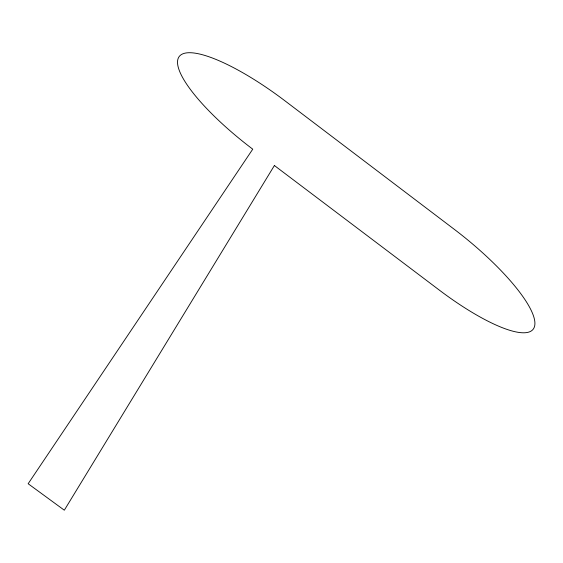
<?xml version="1.0" encoding="UTF-8"?>
<svg xmlns="http://www.w3.org/2000/svg" width="563" height="563" viewBox="0 0 563 563"><rect width="100%" height="100%" fill="white"/><g stroke="black" fill="none" stroke-linecap="round" stroke-linejoin="round"><path stroke-width="0.84" d="M274.399 165.529L64.316 510.198L28.15 483.737L252.745 149.174A112.417 28.987 37.4 0 1 178.935 56.926A112.417 28.987 37.4 0 1 285.117 100.953L454.186 229.247A111.27 28.551 38.9 0 1 534.597 326.181A111.27 28.551 38.9 0 1 439.541 290.269L274.399 165.529"/></g></svg>
